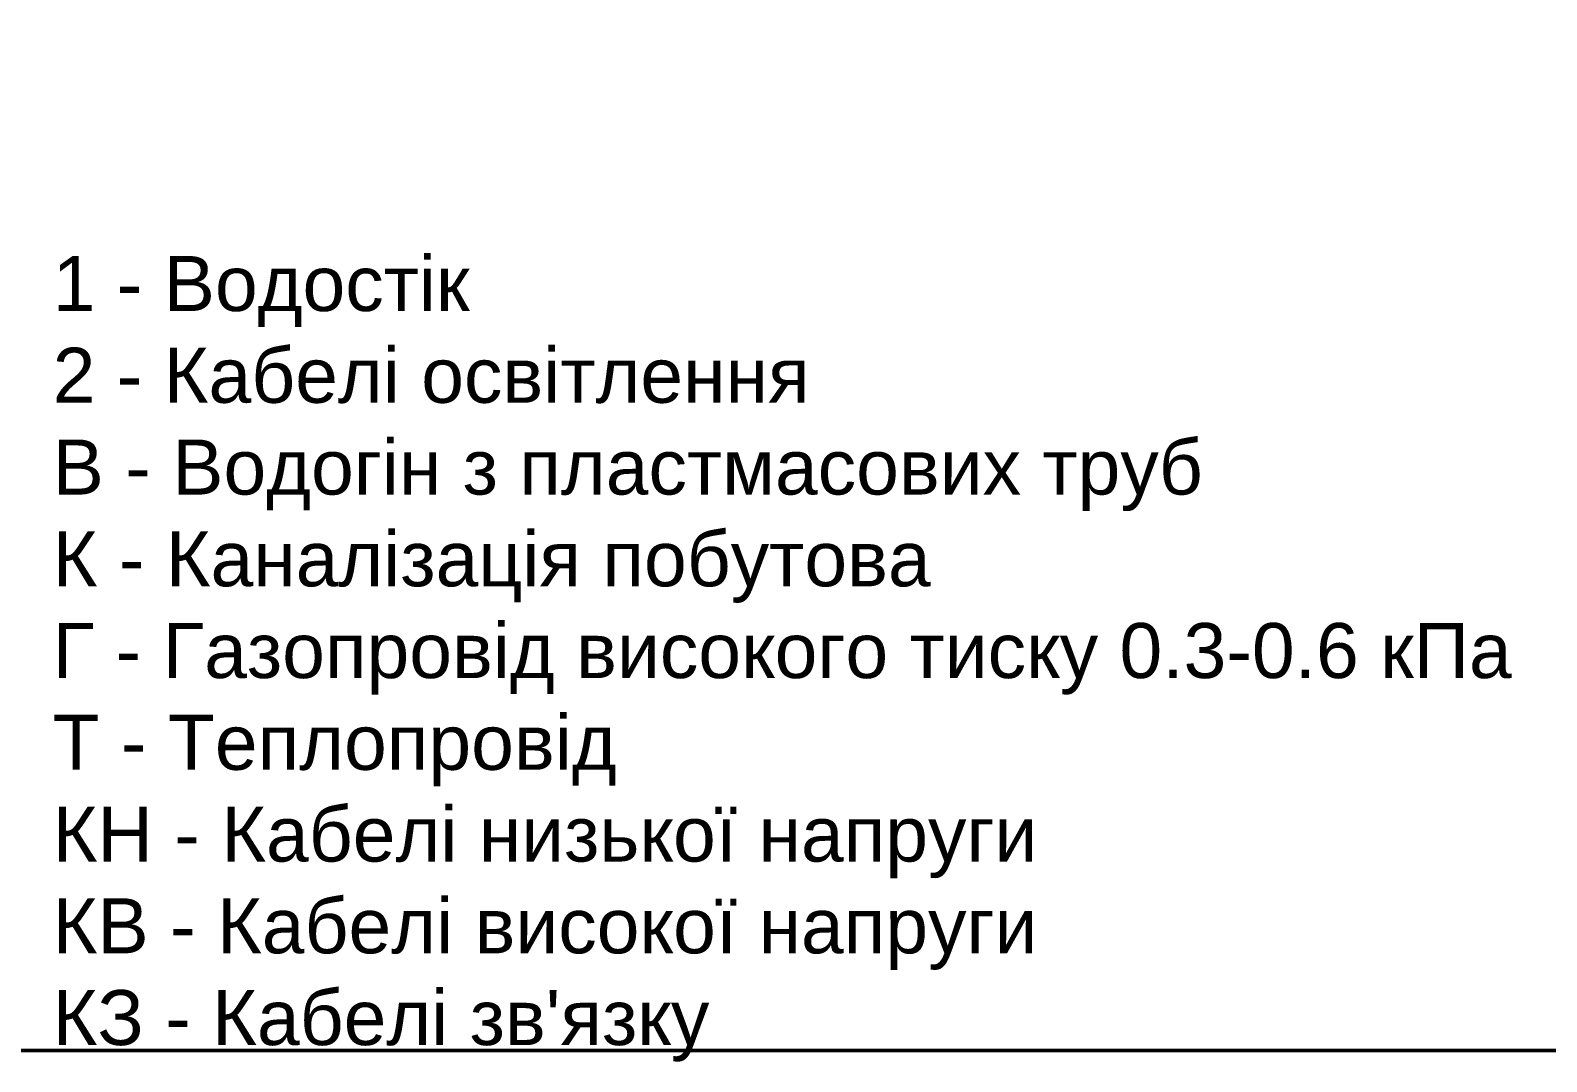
# Model space of a CAD drawing. Header units: millimetres. Extents: x -2123 to 34701, y -1286 to 835.
# Drawn here: x 24.18 to 44.85, y -246.84 to -232.78 of the extents above; entities that cross this region are included whole.
import ezdxf

# ---------------------------------------------------------------- set-up
doc = ezdxf.new("R2010")
doc.units = ezdxf.units.MM
doc.layers.get('0').update_dxf_attribs({"lineweight": 15})
doc.layers.add('Дор. Розм.', color=7, linetype='Continuous', lineweight=50)
doc.styles.get("Standard").update_dxf_attribs({"font": 'arial.ttf'})

# ---------------------------------------------------------------- blocks, each defined once
blk = doc.blocks.new('2')
at = {"color": 0, "ltscale": 1000}
note = blk.add_mtext_static_columns([''] * 2, width=21772.0976, gutter_width=1301.64, height=10678.91, dxfattribs=dict(at, insert=(15635.516, 6590.968), char_height=750, attachment_point=1))
for column, words in zip([note] + note.columns.linked_columns, ['1 - Водостік\\P2 - Кабелі освітлення\\PВ - Водогін з пластмасових труб\\PК - Каналізація побутова\\PГ - Газопровід високого тиску 0.3-0.6 кПа\\P', "Т - Теплопровід\\PКН - Кабелі низької напруги\\PКВ - Кабелі високої напруги\\PКЗ - Кабелі зв'язку"]):
    column.text = words

msp = doc.modelspace()

# ---------------------------------------------------------------- linework, layer by layer
at = {"layer": 'Дор. Розм.'}
msp.add_lwpolyline([(12.022, -155.416), (77.478, -155.416), (77.478, -246.681), (12.022, -246.681)], close=True, dxfattribs=at)

# ---------------------------------------------------------------- block references
at = {"layer": 'Дор. Розм.', "xscale": 0.001, "yscale": 0.001, "zscale": 0.001}
msp.add_blockref('2', (8.851, -242.448), dxfattribs=at)

doc.saveas('drawing.dxf')
